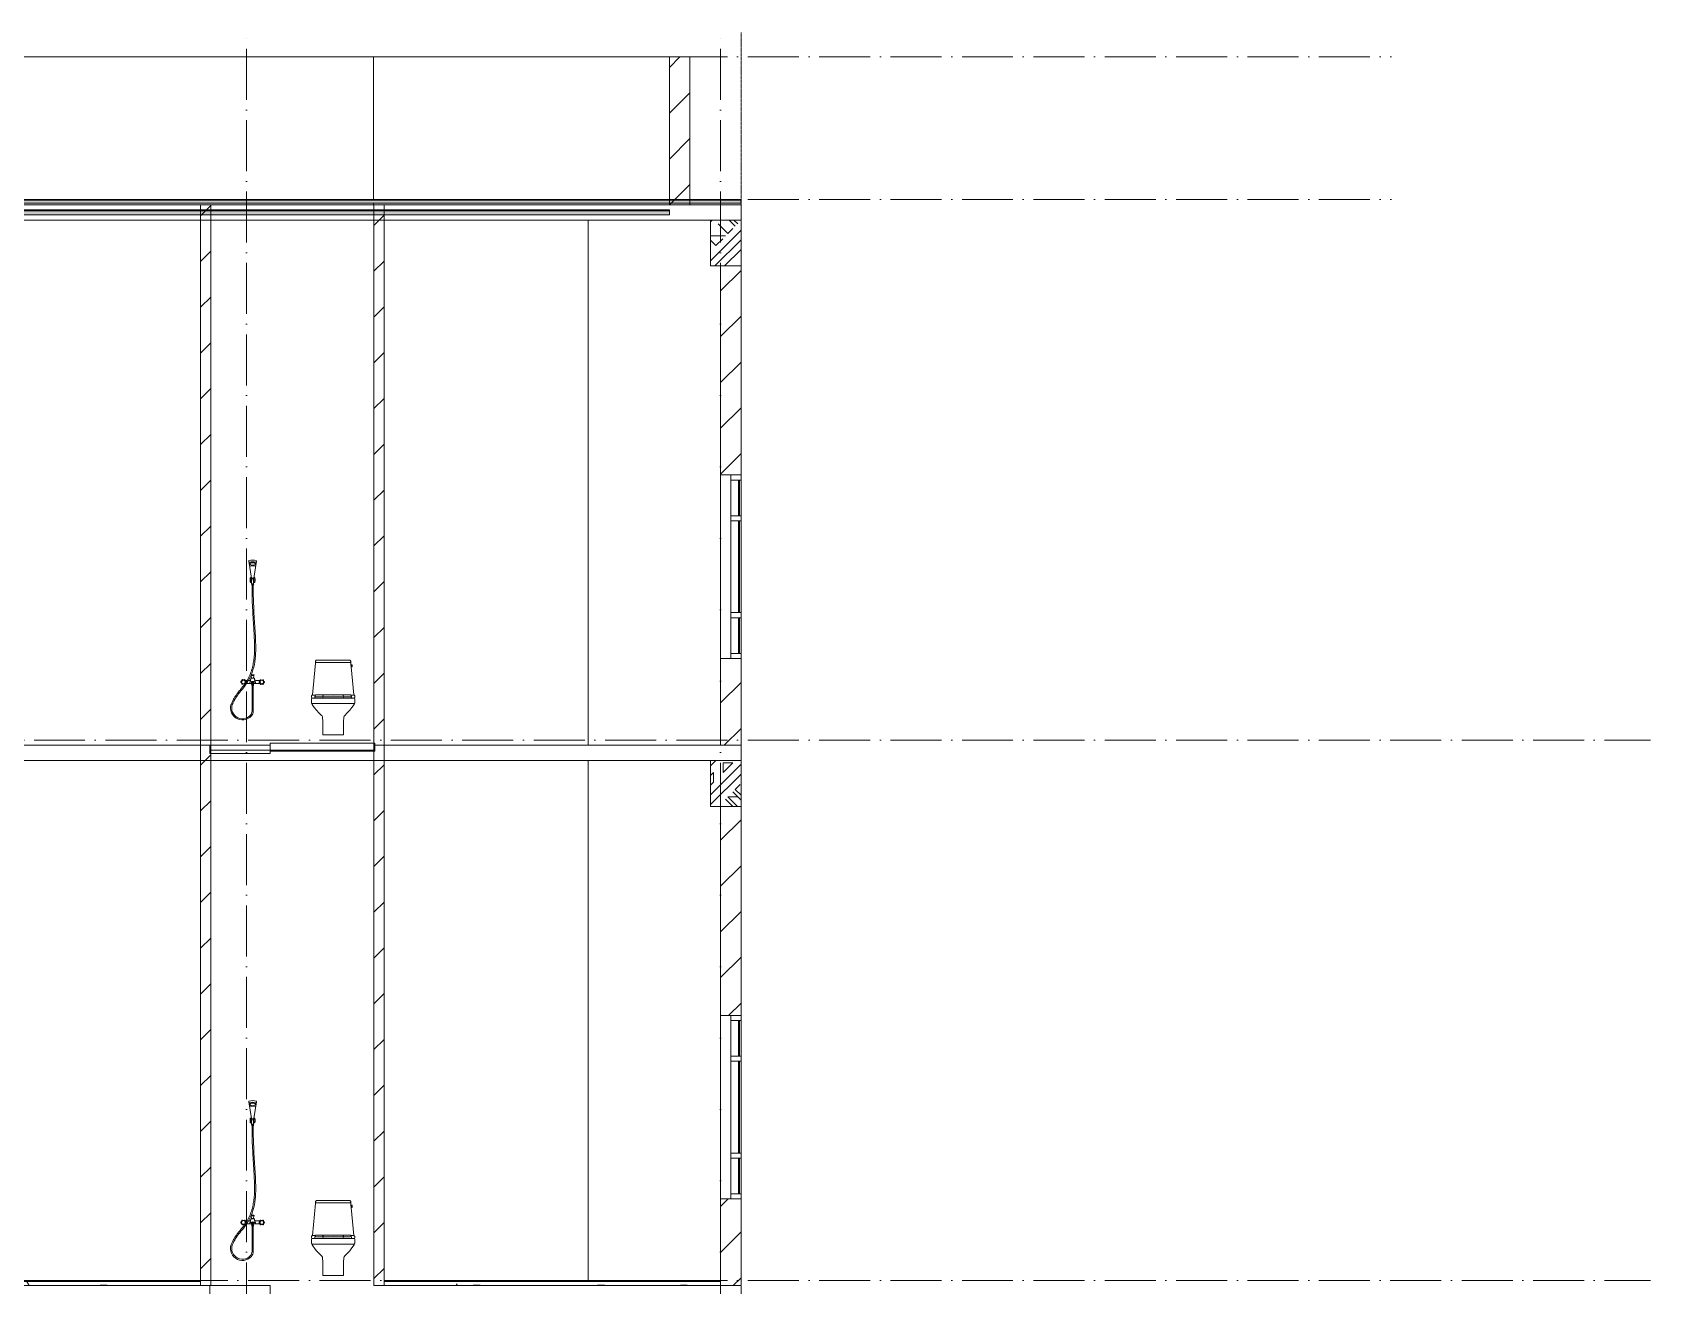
# Model space of a CAD drawing. Header units: millimetres. Extents: x -4940 to 55609, y -15283 to 93540.
# Drawn here: x 35650 to 51521, y 81250 to 93540 of the extents above; entities that cross this region are included whole.
import ezdxf

# ---------------------------------------------------------------- set-up
doc = ezdxf.new("R2010")
doc.units = ezdxf.units.MM
doc.linetypes.add('Grid Line', pattern=[14, 10, -2, 0, -2])
for name, color, linetype, lineweight in [('A-FLOR-MCUT', 3, 'Continuous', 9), ('CUA', 31, 'Continuous', 9), ('HATCH-TUONG', 152, 'Continuous', 9), ('NET CAT', 3, 'Continuous', 5), ('NET CATConcrete', 3, 'Continuous', 5), ('NET-CAT', 3, 'Continuous', 9), ('NET-THAY', 2, 'Continuous', 15), ('THIET-BI', 44, 'Continuous', 5), ('TRUC', 225, 'Continuous', 5)]:
    doc.layers.add(name, color=color, linetype=linetype, lineweight=lineweight)
pattern_1 = [(45, (21278.48, 39800), (-224.5064, 224.5064), [])]
pattern_2 = [(0, (21278.48, 39800), (1625.6, 406.4), [67.056, -1152.144, 67.056, -1152.144, -6502.4]), (0, (21278.48, 39800), (1625.6, 406.4), [-2438.4, 67.056, -2371.344, 67.056, -1152.144, -2844.8]), (0, (21278.48, 39800), (1625.6, 406.4), [-6096, 67.056, -745.744, 67.056, -1964.944]), (120, (21888.08, 40003.2), (-1164.7527, 1204.611), [67.056, -1152.144, 67.056, -7654.544]), (120, (21888.08, 40003.2), (-1164.7527, 1204.611), [-1286.256, -1152.144, 67.056, -2371.344, -4064]), (120, (21888.08, 40003.2), (-1164.7527, 1204.611), [-4876.8, 67.056, -1152.144, 67.056, -2777.744]), (120, (21888.08, 40003.2), (-1164.7527, 1204.611), [-6163.056, -745.744, 67.056, -1964.944]), (240, (22091.28, 40816), (-460.8473, -1611.011), [67.056, -1152.144, 67.056, -7654.544]), (240, (22091.28, 40816), (-460.8473, -1611.011), [-1286.256, -1152.144, 67.056, -2371.344, -4064]), (240, (22091.28, 40816), (-460.8473, -1611.011), [-4876.8, 67.056, -1152.144, 67.056, -2777.744]), (240, (22091.28, 40816), (-460.8473, -1611.011), [-6163.056, -745.744, 67.056, -1964.944])]
pattern_3 = [(45, (21373.7, 39800), (-476.246, 476.246), []), (45, (21469, 39800), (-476.246, 476.246), []), (45, (21278.5, 39800), (-476.246, 476.246), []), (45, (21754.7, 39800), (-476.246, 476.246), []), (45, (21850, 39800), (-476.246, 476.246), []), (0, (21659.5, 39895.25), (0, 952.5), [95.25, -857.25]), (0, (21754.7, 39990.5), (0, 952.5), [95.25, -857.25]), (45, (21659.5, 39895.25), (0, 952.491), [134.684, -1212.342]), (45, (21754.7, 39895.25), (0, 952.491), [134.684, -1212.342]), (0, (21659.5, 39895.25), (0, 952.5), [95.25, -857.25]), (90, (21183.2, 39895.25), (-952.5, 6e-14), [95.25, -857.25]), (90, (21278.5, 39895.25), (-952.5, 6e-14), [190.5, -762]), (45, (21183.2, 39990.5), (0, 952.491), [134.684, -1212.342]), (90, (22040.5, 40181), (-952.5, 6e-14), [95.25, -857.25]), (0, (21945.2, 40181), (0, 952.5), [95.25, -857.25]), (45, (21945.2, 40181), (0, 952.491), [134.684, -1212.342]), (0, (22135.7, 39895.25), (0, 952.5), [95.25, -857.25]), (0, (22135.7, 40371.5), (0, 952.5), [95.25, -857.25]), (90, (22326.2, 40466.75), (-952.5, 6e-14), [95.25, -857.25]), (45, (22135.7, 40371.5), (0, 952.491), [269.367, -1077.659]), (45, (22231, 40371.5), (0, 952.491), [134.684, -1212.342]), (45, (22421.5, 40562), (0, 952.491), [134.684, -1212.342]), (0, (22421.5, 40657.25), (0, 952.5), [95.25, -857.25]), (90, (22421.5, 40562), (-952.5, 6e-14), [95.25, -857.25]), (0, (21754.7, 40562), (0, 952.5), [95.25, -857.25]), (0, (21945.2, 40657.25), (0, 952.5), [95.25, -857.25]), (90, (21850, 40562), (-952.5, 6e-14), [95.25, -857.25]), (90, (21945.2, 40562), (-952.5, 6e-14), [95.25, -857.25]), (45, (21754.7, 40562), (0, 952.491), [134.684, -1212.342]), (45, (21945.2, 40562), (0, 952.491), [134.684, -1212.342]), (135, (21397.46, 40014.8), (-952.491, 6e-14), [134.684, -1212.342]), (135, (21516.6, 40133.4), (-952.491, 6e-14), [134.683, -1212.342]), (135, (21588.04, 40204.8), (-952.491, 6e-14), [134.683, -1212.342]), (135, (21611.85, 40228.6), (-952.491, 6e-14), [134.683, -1212.342]), (135, (21659.5, 40276.25), (-952.491, 6e-14), [134.683, -1212.342]), (135, (21683.3, 40300.06), (-952.491, 6e-14), [134.683, -1212.342]), (135, (21754.7, 40371.5), (-952.491, 6e-14), [134.683, -1212.342]), (135, (21802.35, 40419.1), (-952.491, 6e-14), [134.683, -1212.342]), (45, (21397.46, 40014.8), (0, 952.491), [95.25, -1251.775]), (45, (21516.6, 40133.4), (0, 952.491), [67.361, -1279.665]), (45, (21683.3, 40300.06), (0, 952.491), [67.361, -1279.665]), (45, (21588.04, 40395.3), (0, 952.491), [67.361, -1279.665]), (45, (21754.7, 40371.5), (0, 952.491), [67.361, -1279.665]), (45, (21659.5, 40466.75), (0, 952.491), [67.361, -1279.665]), (0, (21302.7, 40109.5), (0, 952.5), [190.043, -762.457]), (0, (21516.6, 40323.9), (0, 952.5), [95.25, -857.25])]

# ---------------------------------------------------------------- blocks, each defined once
blk = doc.blocks.new('X-PHONG NGU 2 - X-PHONG NGU 2_Recovery_-626354-MẶT CẮT A-A')
at = {"layer": 'CUA', "color": 7}
for p, q in [((42600, 83900), (42500, 83900)), ((42500, 83900), (42500, 83850)), ((42500, 83850), (42600, 83850)), ((42500, 83850), (42500, 83500)), ((42585, 83850), (42575, 83850)), ((42575, 83850), (42575, 83500)), ((42585, 83500), (42585, 83850)), ((42600, 83850), (42600, 83900)), ((42600, 83850), (42600, 83500)), ((42500, 83500), (42500, 83450)), ((42600, 83500), (42500, 83500)), ((42575, 83500), (42585, 83500)), ((42600, 83450), (42600, 83500)), ((42500, 83450), (42500, 82550)), ((42500, 83450), (42600, 83450)), ((42585, 83450), (42575, 83450)), ((42575, 83450), (42575, 82550)), ((42585, 82550), (42585, 83450)), ((42600, 83450), (42600, 82550)), ((42600, 82550), (42500, 82550)), ((42500, 82550), (42500, 82500)), ((42575, 82550), (42585, 82550)), ((42600, 82500), (42600, 82550)), ((42500, 82500), (42600, 82500)), ((42500, 82500), (42500, 82150)), ((42585, 82500), (42575, 82500)), ((42575, 82500), (42575, 82150)), ((42585, 82150), (42585, 82500)), ((42600, 82500), (42600, 82150)), ((42600, 82150), (42500, 82150)), ((42500, 82150), (42500, 82100)), ((42500, 82100), (42600, 82100)), ((42575, 82150), (42585, 82150)), ((42600, 82100), (42600, 82150))]:
    blk.add_line(p, q, dxfattribs=at)
blk = doc.blocks.new('X-XI - X-XI-626365-MẶT CẮT A-A')
at = {"layer": 'THIET-BI', "color": 10}
for p, q in [((38398, 81743), (38427, 82055)), ((38398, 81743), (38427, 82055)), ((38427, 82071), (38428, 82075)), ((38427, 82071), (38428, 82075)), ((38428, 82067), (38427, 82071)), ((38428, 82067), (38427, 82071)), ((38427, 82055), (38428, 82057)), ((38427, 82055), (38428, 82057)), ((38428, 82075), (38429, 82078)), ((38428, 82075), (38429, 82078)), ((38428, 82064), (38428, 82067)), ((38428, 82064), (38428, 82067)), ((38430, 82062), (38428, 82064)), ((38430, 82062), (38428, 82064)), ((38428, 82058), (38429, 82060)), ((38428, 82058), (38429, 82060)), ((38428, 82057), (38428, 82058)), ((38428, 82057), (38428, 82058)), ((38429, 82078), (38431, 82081)), ((38429, 82078), (38431, 82081)), ((38429, 82060), (38430, 82062)), ((38429, 82060), (38430, 82062)), ((38600, 82062), (38430, 82062)), ((38431, 82081), (38434, 82083)), ((38431, 82081), (38434, 82083)), ((38434, 82083), (38437, 82085)), ((38434, 82083), (38437, 82085)), ((38437, 82085), (38763, 82085)), ((38437, 82085), (38763, 82085)), ((38770, 82062), (38600, 82062)), ((38763, 82085), (38765, 82084)), ((38763, 82085), (38765, 82084)), ((38765, 82084), (38768, 82081)), ((38765, 82084), (38768, 82081)), ((38768, 82081), (38770, 82078)), ((38768, 82081), (38770, 82078)), ((38770, 82078), (38772, 82075)), ((38770, 82078), (38772, 82075)), ((38771, 82064), (38770, 82062)), ((38771, 82064), (38770, 82062)), ((38770, 82062), (38772, 82058)), ((38770, 82062), (38772, 82058)), ((38772, 82068), (38771, 82064)), ((38772, 82068), (38771, 82064)), ((38772, 82075), (38772, 82072)), ((38772, 82075), (38772, 82072)), ((38772, 82072), (38772, 82068)), ((38772, 82072), (38772, 82068)), ((38772, 82058), (38772, 82055)), ((38772, 82058), (38772, 82055)), ((38772, 82055), (38774, 82038)), ((38772, 82055), (38776, 82017)), ((38774, 82038), (38783, 82038)), ((38774, 82038), (38783, 82038)), ((38776, 82017), (38774, 82038)), ((38776, 82017), (38802, 81743)), ((38783, 82017), (38776, 82017)), ((38783, 82017), (38776, 82017)), ((38776, 82017), (38802, 81743)), ((38786, 82035), (38786, 82020)), ((38786, 82035), (38786, 82020)), ((38390, 81736), (38392, 81738)), ((38390, 81736), (38392, 81738)), ((38392, 81738), (38395, 81741)), ((38392, 81738), (38395, 81741)), ((38395, 81741), (38398, 81743)), ((38395, 81741), (38398, 81743)), ((38426, 81740), (38407, 81740)), ((38431, 81745), (38600, 81745)), ((38500, 81735), (38504, 81745)), ((38600, 81745), (38769, 81745)), ((38700, 81735), (38696, 81745)), ((38774, 81740), (38793, 81740)), ((38802, 81743), (38804, 81741)), ((38802, 81743), (38804, 81741)), ((38804, 81741), (38807, 81739)), ((38804, 81741), (38807, 81739)), ((38807, 81739), (38810, 81736)), ((38807, 81739), (38810, 81736)), ((38810, 81736), (38811, 81733)), ((38810, 81736), (38811, 81733)), ((38386, 81706), (38390, 81712)), ((38386, 81706), (38390, 81712)), ((38386, 81663), (38386, 81706)), ((38386, 81663), (38386, 81706)), ((38394, 81649), (38386, 81663)), ((38394, 81649), (38386, 81663)), ((38387, 81729), (38389, 81733)), ((38387, 81729), (38389, 81733)), ((38387, 81725), (38387, 81729)), ((38387, 81725), (38387, 81729)), ((38387, 81722), (38387, 81725)), ((38387, 81722), (38387, 81725)), ((38388, 81719), (38387, 81722)), ((38388, 81719), (38387, 81722)), ((38390, 81712), (38388, 81719)), ((38390, 81712), (38388, 81719)), ((38389, 81733), (38390, 81736)), ((38389, 81733), (38390, 81736)), ((38415, 81621), (38394, 81649)), ((38415, 81621), (38394, 81649)), ((38397, 81658), (38600, 81658)), ((38400, 81711), (38600, 81711)), ((38438, 81592), (38415, 81621)), ((38438, 81592), (38415, 81621)), ((38421, 81713), (38436, 81714)), ((38427, 81729), (38600, 81731)), ((38436, 81714), (38456, 81714)), ((38437, 81711), (38436, 81713)), ((38461, 81567), (38438, 81592)), ((38461, 81567), (38438, 81592)), ((38456, 81714), (38600, 81715)), ((38457, 81714), (38457, 81711)), ((38498, 81717), (38501, 81730)), ((38501, 81715), (38498, 81717)), ((38501, 81730), (38500, 81735)), ((38600, 81731), (38773, 81729)), ((38600, 81715), (38744, 81714)), ((38600, 81711), (38800, 81711)), ((38600, 81658), (38803, 81658)), ((38699, 81730), (38700, 81735)), ((38702, 81717), (38699, 81730)), ((38699, 81715), (38702, 81717)), ((38762, 81592), (38738, 81566)), ((38762, 81592), (38738, 81566)), ((38743, 81714), (38743, 81711)), ((38764, 81714), (38743, 81714)), ((38784, 81620), (38762, 81592)), ((38784, 81620), (38762, 81592)), ((38763, 81711), (38764, 81713)), ((38778, 81713), (38764, 81714)), ((38805, 81649), (38784, 81620)), ((38805, 81649), (38784, 81620)), ((38810, 81656), (38805, 81649)), ((38810, 81656), (38805, 81649)), ((38812, 81719), (38810, 81712)), ((38812, 81719), (38810, 81712)), ((38810, 81712), (38814, 81706)), ((38810, 81712), (38814, 81706)), ((38814, 81663), (38810, 81656)), ((38814, 81663), (38810, 81656)), ((38811, 81733), (38813, 81728)), ((38811, 81733), (38813, 81728)), ((38813, 81722), (38812, 81719)), ((38813, 81722), (38812, 81719)), ((38813, 81728), (38813, 81725)), ((38813, 81728), (38813, 81725)), ((38813, 81725), (38813, 81722)), ((38813, 81725), (38813, 81722)), ((38814, 81706), (38814, 81663)), ((38814, 81706), (38814, 81663)), ((38487, 81541), (38461, 81567)), ((38487, 81541), (38461, 81567)), ((38491, 81537), (38487, 81541)), ((38491, 81537), (38487, 81541)), ((38493, 81533), (38491, 81537)), ((38493, 81533), (38491, 81537)), ((38494, 81528), (38493, 81533)), ((38494, 81528), (38493, 81533)), ((38495, 81524), (38494, 81528)), ((38495, 81524), (38494, 81528)), ((38498, 81481), (38495, 81524)), ((38498, 81481), (38495, 81524)), ((38499, 81437), (38498, 81481)), ((38499, 81437), (38498, 81481)), ((38499, 81393), (38499, 81437)), ((38499, 81393), (38499, 81437)), ((38702, 81480), (38701, 81437)), ((38702, 81480), (38701, 81437)), ((38701, 81437), (38701, 81393)), ((38701, 81437), (38701, 81393)), ((38705, 81524), (38702, 81480)), ((38705, 81524), (38702, 81480)), ((38707, 81533), (38705, 81524)), ((38707, 81533), (38705, 81524)), ((38713, 81541), (38707, 81533)), ((38713, 81541), (38707, 81533)), ((38738, 81566), (38713, 81541)), ((38738, 81566), (38713, 81541)), ((38498, 81350), (38499, 81393)), ((38498, 81350), (38499, 81393)), ((38702, 81350), (38498, 81350)), ((38702, 81350), (38498, 81350)), ((38702, 81350), (38498, 81350)), ((38701, 81393), (38702, 81350)), ((38701, 81393), (38702, 81350))]:
    blk.add_line(p, q, dxfattribs=at)
for centre, radius, start, end in [((38783, 82035), 3.03, 0, 90), ((38783, 82035), 3.03, 0, 90), ((38783, 82020), 3.03, 270, 0), ((38783, 82020), 3.03, 270, 0), ((38407, 81758), 17.6, 239.7807, 270), ((38297, 81774), 133, 342.3805, 345.7034), ((38431, 81740), 4.93, 90, 165.7034), ((38769, 81740), 4.93, 14.2966, 90), ((38903, 81774), 133, 194.2966, 197.6195), ((38793, 81758), 17.6, 270, 300.2655), ((38400, 81738), 26.6, 247.7136, 270), ((38397, 81646), 12.7, 90, 123.2542), ((38435, 81716), 17, 144.245, 177.8761), ((38422, 81717), 3.33, 177.8761, 267.5906), ((38429, 81721), 9.33, 107.3847, 144.245), ((38428, 81733), 3.51, 162.3805, 244.9136), ((38772, 81733), 3.51, 295.0864, 17.6195), ((38771, 81721), 9.33, 35.755, 72.6153), ((38765, 81716), 17, 2.1239, 35.755), ((38778, 81717), 3.33, 272.4094, 2.1239), ((38800, 81738), 26.6, 270, 292.2864), ((38803, 81646), 12.7, 56.8378, 90)]:
    blk.add_arc(centre, radius, start, end, dxfattribs=at)
blk = doc.blocks.new('X-SEN - X-SEN-410583-MẶT CẮT A-A')
at = {"layer": 'THIET-BI', "color": 10}
for p, q in [((37798, 82889), (37773, 83054)), ((37821, 82889), (37847, 83054)), ((37797, 82885), (37788, 82892)), ((37788, 82848), (37797, 82867)), ((37801, 82885), (37797, 82885)), ((37797, 82867), (37801, 82867)), ((37798, 82885), (37798, 82889)), ((37800, 82833), (37800, 82863)), ((37801, 82867), (37801, 82885)), ((37818, 82885), (37823, 82885)), ((37818, 82867), (37818, 82885)), ((37820, 82867), (37818, 82867)), ((37823, 82867), (37818, 82867)), ((37820, 82862), (37820, 82833)), ((37821, 82885), (37821, 82889)), ((37823, 82885), (37831, 82892)), ((37831, 82848), (37823, 82867)), ((37820, 82833), (37800, 82833)), ((37820, 82828), (37800, 82828)), ((37801, 82828), (37801, 82821)), ((37816, 82828), (37804, 82828)), ((37804, 82818), (37816, 82818)), ((37819, 82821), (37819, 82828)), ((37787, 81870), (37791, 81902)), ((37796, 81906), (37824, 81906)), ((37797, 81935), (37800, 81907)), ((37823, 81935), (37797, 81935)), ((37800, 81907), (37820, 81907)), ((37819, 81941), (37802, 81941)), ((37820, 81907), (37823, 81935)), ((37833, 81870), (37829, 81902)), ((37756, 81885), (37736, 81885)), ((37736, 81855), (37737, 81855)), ((37752, 81855), (37884, 81855)), ((37780, 81885), (37770, 81885)), ((37787, 81870), (37833, 81870)), ((37800, 81863), (37800, 81869)), ((37800, 81850), (37800, 81855)), ((37820, 81850), (37800, 81850)), ((37801, 81848), (37801, 81850)), ((37819, 81848), (37801, 81848)), ((37801, 81841), (37801, 81837)), ((37802, 81843), (37802, 81848)), ((37816, 81844), (37804, 81844)), ((37804, 81584), (37804, 81834)), ((37804, 81834), (37816, 81834)), ((37816, 81584), (37816, 81834)), ((37817, 81843), (37817, 81848)), ((37819, 81850), (37819, 81848)), ((37819, 81837), (37819, 81841)), ((37820, 81869), (37820, 81863)), ((37820, 81855), (37820, 81850)), ((37840, 81885), (37885, 81885))]:
    blk.add_line(p, q, dxfattribs=at)
for centre in [(37720, 81870), (37900, 81869)]:
    blk.add_circle(centre, 17.5, dxfattribs=at)
for centre, radius, start, end in [((37778, 83055), 5, 108.7976, 188.8168), ((37780, 83038), 5, 107.228, 188.8168), ((37810, 82960), 105, 71.2024, 108.7976), ((37810, 82943), 105, 72.772, 107.228), ((37810, 82905), 105, 73.5834, 106.4166), ((37839, 83038), 5, 351.1832, 72.772), ((37842, 83055), 5, 351.1832, 71.2024), ((37864, 82870), 79.5, 166.0233, 193.9767), ((37791, 82888), 5, 90, 166.0233), ((37791, 82852), 5, 193.9767, 270), ((37810, 82782), 112, 96.2592, 99.4635), ((37810, 82932), 87, 257.7383, 263.6304), ((37822, 82876), 26.9, 160.7055, 199.2945), ((37810, 82911), 24.6, 242.0733, 297.9267), ((37850, 82854), 50.3, 164.5928, 189.39), ((37810, 82907), 24.6, 249.6997, 290.3003), ((37770, 82854), 50.3, 350.61, 15.4072), ((37810, 82932), 87, 276.3696, 282.2617), ((37810, 82782), 112, 80.5365, 83.7408), ((37798, 82876), 26.9, 340.7055, 19.2945), ((37828, 82888), 5, 13.9767, 90), ((37828, 82852), 5, 270, 346.0233), ((37756, 82870), 79.5, 346.0233, 13.9767), ((37803, 82831), 3.83, 148.0246, 211.9754), ((37800, 82832), 1, 90, 148.0246), ((37797, 82831), 3.83, 319.2845, 40.7155), ((37800, 82829), 1, 211.9754, 270), ((37804, 82821), 3, 180, 270), ((37808, 82831), 3.83, 139.2845, 220.7155), ((37813, 82831), 3.83, 319.2845, 40.7155), ((37816, 82821), 3, 270, 0), ((37822, 82831), 3.83, 139.2845, 220.7155), ((37817, 82831), 3.83, 328.0246, 31.9754), ((37820, 82832), 1, 31.9754, 90), ((37820, 82829), 1, 270, 328.0246), ((37796, 81901), 5, 90, 172.7671), ((37802, 81936), 5, 90, 189.6096), ((37819, 81936), 5, 350.3904, 90), ((37824, 81901), 5, 7.2329, 90), ((37690, 81887), 14.3, 290.1929, 9.8071), ((37720, 81870), 25, 171.5328, 188.4672), ((37690, 81853), 14.3, 350.1929, 69.8071), ((37720, 81870), 25, 111.5328, 128.4672), ((37720, 81870), 25, 231.5328, 248.4672), ((37720, 81904), 14.3, 230.1929, 309.8071), ((37720, 81836), 14.3, 50.1929, 129.8071), ((37720, 81870), 25, 51.5328, 68.4672), ((37720, 81870), 25, 291.5328, 308.4672), ((37750, 81887), 14.3, 170.1929, 249.8071), ((37750, 81853), 14.3, 110.1929, 189.8071), ((37720, 81870), 25, 351.5328, 8.4672), ((37780, 81895), 10, 270, 353.5952), ((37987, 81832), 207, 162.721, 173.5963), ((37809, 81854), 26.7, 144.2598, 178.1102), ((37810, 81821), 54.2, 65.3342, 114.6658), ((37804, 81841), 3, 90, 180), ((37804, 81837), 3, 180, 270), ((37816, 81841), 3, 0, 90), ((37816, 81837), 3, 270, 0), ((37840, 81895), 10, 186.4048, 270), ((37633, 81832), 207, 6.4037, 17.279), ((37811, 81854), 27.1, 3.302, 36.8899), ((37870, 81886), 14.3, 290.1929, 9.8071), ((37900, 81869), 25, 171.5328, 188.4672), ((37870, 81852), 14.3, 350.1929, 69.8071), ((37900, 81869), 25, 111.5328, 128.4672), ((37900, 81869), 25, 231.5328, 248.4672), ((37900, 81903), 14.3, 230.1929, 309.8071), ((37900, 81835), 14.3, 50.1929, 129.8071), ((37900, 81869), 25, 51.5328, 68.4672), ((37900, 81869), 25, 291.5328, 308.4672), ((37930, 81886), 14.3, 170.1929, 249.8071), ((37930, 81852), 14.3, 110.1929, 189.8071), ((37900, 81869), 25, 351.5328, 8.4672), ((37710, 81614), 117, 150.1577, 318.9711), ((37710, 81614), 105, 150.1577, 318.9711), ((37745, 81584), 59, 318.6054, 359.9879), ((37745, 81584), 71, 318.6668, 359.9899)]:
    blk.add_arc(centre, radius, start, end, dxfattribs=at)
for centre, major_axis, ratio in [((37810, 83029), (30.2, 0), 0.492288), ((37810, 83027), (26.8, 0.5), 0.480422), ((37810, 81863), (10, 0), 0.102577)]:
    blk.add_ellipse(centre, major_axis=major_axis, ratio=ratio, dxfattribs=at)
blk.add_ellipse((37810, 81869), major_axis=(10, 0), ratio=0.102577, start_param=0, end_param=3.141593, dxfattribs=at)
for points, knots in [([(37804, 82818), (37804, 82799), (37804, 82780), (37805, 82742), (37805, 82723), (37806, 82690), (37806, 82676), (37807, 82651), (37807, 82639), (37808, 82616), (37809, 82605), (37811, 82571), (37812, 82548), (37816, 82480), (37819, 82434), (37823, 82372), (37824, 82355), (37826, 82324), (37826, 82310), (37827, 82283), (37828, 82271), (37828, 82246), (37829, 82234), (37829, 82197), (37829, 82172), (37827, 82133), (37826, 82118), (37823, 82092), (37822, 82080), (37818, 82059), (37816, 82049), (37812, 82029), (37810, 82019), (37802, 81990), (37796, 81971), (37784, 81942), (37781, 81933), (37768, 81906), (37759, 81889), (37743, 81864), (37738, 81856), (37726, 81840), (37720, 81832), (37707, 81816), (37701, 81808), (37684, 81788), (37674, 81776), (37661, 81760), (37658, 81755), (37652, 81747), (37649, 81743), (37645, 81737), (37643, 81734), (37638, 81727), (37635, 81722), (37629, 81712), (37627, 81707), (37618, 81692), (37613, 81682), (37608, 81672)], [10.763393, 10.763393, 10.763393, 10.763393, 67.877121, 67.877121, 124.65304, 124.65304, 166.69513, 166.69513, 200.930722, 200.930722, 235.166314, 235.166314, 303.637498, 303.637498, 440.579865, 440.579865, 490.560181, 490.560181, 533.538778, 533.538778, 570.662893, 570.662893, 607.787008, 607.787008, 682.035238, 682.035238, 727.0732, 727.0732, 763.128626, 763.128626, 793.90814, 793.90814, 824.687653, 824.687653, 886.24668, 886.24668, 916.453467, 916.453467, 976.867041, 976.867041, 1006.423841, 1006.423841, 1037.610174, 1037.610174, 1068.796507, 1068.796507, 1114.385518, 1114.385518, 1131.259849, 1131.259849, 1144.761911, 1144.761911, 1153.292739, 1153.292739, 1170.354396, 1170.354396, 1187.416052, 1187.416052, 1220.589637, 1220.589637, 1220.589637, 1220.589637]), ([(37816, 82818), (37816, 82762), (37818, 82576), (37843, 82318), (37841, 82040), (37765, 81853), (37662, 81750), (37629, 81687), (37619, 81667)], [10.839785, 10.839785, 10.839785, 10.839785, 179.867982, 569.802437, 788.393473, 1006.975964, 1153.38591, 1220.589637, 1220.589637, 1220.589637, 1220.589637])]:
    blk.add_open_spline(points, degree=3, knots=knots, dxfattribs=at)
blk = doc.blocks.new('X-PHONG NGU 2 - X-PHONG NGU 2_Recovery_-V82-MẶT CẮT A-A')
at = {"layer": 'CUA', "color": 7}
for p, q in [((42600, 89200), (42500, 89200)), ((42500, 89200), (42500, 89150)), ((42600, 89150), (42600, 89200)), ((42500, 89150), (42600, 89150)), ((42500, 89150), (42500, 88800)), ((42585, 89150), (42575, 89150)), ((42575, 89150), (42575, 88800)), ((42585, 88800), (42585, 89150)), ((42600, 89150), (42600, 88800)), ((42500, 88800), (42500, 88750)), ((42600, 88800), (42500, 88800)), ((42500, 88750), (42500, 87850)), ((42500, 88750), (42600, 88750)), ((42575, 88800), (42585, 88800)), ((42585, 88750), (42575, 88750)), ((42575, 88750), (42575, 87850)), ((42585, 87850), (42585, 88750)), ((42600, 88750), (42600, 88800)), ((42600, 88750), (42600, 87850)), ((42600, 87850), (42500, 87850)), ((42500, 87850), (42500, 87800)), ((42500, 87800), (42600, 87800)), ((42500, 87800), (42500, 87450)), ((42575, 87850), (42585, 87850)), ((42585, 87800), (42575, 87800)), ((42575, 87800), (42575, 87450)), ((42585, 87450), (42585, 87800)), ((42600, 87800), (42600, 87850)), ((42600, 87800), (42600, 87450)), ((42600, 87450), (42500, 87450)), ((42500, 87450), (42500, 87400)), ((42575, 87450), (42585, 87450)), ((42600, 87400), (42600, 87450)), ((42500, 87400), (42600, 87400))]:
    blk.add_line(p, q, dxfattribs=at)
blk = doc.blocks.new('ALC1807-ASCENT PLAZA-TANG 23_rvt-1-MẶT CẮT A-A')
at = {"layer": 'HATCH-TUONG', "lineweight": 5}
h = blk.add_hatch(dxfattribs=at)
h.set_pattern_fill('FP_11', color=10, style=0, pattern_type=2)
h.set_pattern_definition(pattern_1)
h.paths.add_polyline_path([(41897, 91850), (42097, 91850), (42097, 93300), (41897, 93300)], flags=0)
h = blk.add_hatch(dxfattribs=at)
h.set_pattern_fill('FP_11', color=10, style=0, pattern_type=2)
h.set_pattern_definition(pattern_1)
h.paths.add_polyline_path([(37400, 86550), (37400, 91850), (37300, 91850), (37300, 86550)], flags=0)
h = blk.add_hatch(dxfattribs=at)
h.set_pattern_fill('FP_11', color=10, style=0, pattern_type=2)
h.set_pattern_definition(pattern_1)
h.paths.add_polyline_path([(39100, 86550), (39100, 91850), (39000, 91850), (39000, 86550)], flags=0)
h = blk.add_hatch(dxfattribs=at)
h.set_pattern_fill('FP_11', color=10, style=0, pattern_type=2)
h.set_pattern_definition(pattern_1)
h.paths.add_polyline_path([(42600, 86550), (42600, 87400), (42400, 87400), (42400, 86550)], flags=0)
h.paths.add_polyline_path([(42600, 89200), (42600, 91250), (42400, 91250), (42400, 89200)], flags=0)
h = blk.add_hatch(dxfattribs=at)
h.set_pattern_fill('FP_11', color=10, style=0, pattern_type=2)
h.set_pattern_definition(pattern_1)
h.paths.add_polyline_path([(37400, 81250), (37400, 86550), (37300, 86550), (37300, 81250)], flags=0)
h = blk.add_hatch(dxfattribs=at)
h.set_pattern_fill('FP_11', color=10, style=0, pattern_type=2)
h.set_pattern_definition(pattern_1)
h.paths.add_polyline_path([(39100, 81250), (39100, 86550), (39000, 86550), (39000, 81250)], flags=0)
h = blk.add_hatch(dxfattribs=at)
h.set_pattern_fill('FP_11', color=10, style=0, pattern_type=2)
h.set_pattern_definition(pattern_1)
h.paths.add_polyline_path([(42600, 81250), (42600, 82100), (42400, 82100), (42400, 81250)], flags=0)
h.paths.add_polyline_path([(42600, 83900), (42600, 85950), (42400, 85950), (42400, 83900)], flags=0)
at = {"layer": 'NET CAT'}
h = blk.add_hatch(dxfattribs=at)
h.set_pattern_fill('FP_9', color=10, style=0, pattern_type=2)
h.set_pattern_definition(pattern_2)
h.paths.add_polyline_path([(40521, 91895), (42597, 91895), (42597, 91900), (31000, 91900), (31000, 91895), (34027, 91895)], flags=0)
h.paths.add_polyline_path([(8049, 91895), (11600, 91895), (11600, 91900), (-3, 91900), (-3, 91895)], flags=0)
h = blk.add_hatch(dxfattribs=at)
h.set_pattern_fill('FP_9', color=10, style=0, pattern_type=2)
h.set_pattern_definition(pattern_2)
h.paths.add_polyline_path([(31000, 91865), (42597, 91865), (42597, 91895), (31000, 91895)], flags=0)
h.paths.add_polyline_path([(11600, 91865), (11600, 91895), (-3, 91895), (-3, 91865), (8049, 91865)], flags=0)
h = blk.add_hatch(dxfattribs=at)
h.set_pattern_fill('FP_9', color=10, style=0, pattern_type=2)
h.set_pattern_definition(pattern_2)
h.paths.add_polyline_path([(40521, 91750), (41897, 91750), (41897, 91790), (32000, 91790), (32000, 91750), (34027, 91750)], flags=0)
h.paths.add_polyline_path([(10900, 91750), (10900, 91790), (697, 91790), (697, 91750), (8049, 91750)], flags=0)
h = blk.add_hatch(dxfattribs=at)
h.set_pattern_fill('FP_9', color=10, style=0, pattern_type=2)
h.set_pattern_definition(pattern_2)
h.paths.add_polyline_path([(37274, 81290), (37300, 81290), (37300, 81300), (34750, 81300), (34750, 81290), (35650, 81290)], flags=0)
h = blk.add_hatch(dxfattribs=at)
h.set_pattern_fill('FP_9', color=10, style=0, pattern_type=2)
h.set_pattern_definition(pattern_2)
h.paths.add_polyline_path([(37274, 81250), (37300, 81250), (37300, 81290), (34750, 81290), (34750, 81250), (35650, 81250)], flags=0)
h = blk.add_hatch(dxfattribs=at)
h.set_pattern_fill('FP_9', color=10, style=0, pattern_type=2)
h.set_pattern_definition(pattern_2)
h.paths.add_polyline_path([(40521, 81250), (42400, 81250), (42400, 81290), (39100, 81290), (39100, 81250)], flags=0)
at = {"layer": 'A-FLOR-MCUT', "color": 7}
for p, q in [((42597, 91895), (31000, 91895)), ((41897, 91790), (32000, 91790)), ((37300, 81290), (34750, 81290)), ((42400, 81290), (39100, 81290))]:
    blk.add_line(p, q, dxfattribs=at)
at = {"layer": 'NET-CAT', "color": 7}
for p, q in [((41897, 93300), (41897, 91850)), ((42097, 93300), (41897, 93300)), ((42097, 91850), (42097, 93300)), ((37400, 91850), (37300, 91850)), ((37300, 91850), (37300, 86550)), ((37400, 86550), (37400, 91850)), ((39100, 91850), (39000, 91850)), ((39000, 91850), (39000, 86550)), ((39100, 86550), (39100, 91850)), ((41897, 91850), (42097, 91850)), ((42600, 91250), (42400, 91250)), ((42400, 91250), (42400, 89200)), ((42600, 89200), (42600, 91250)), ((42400, 89200), (42600, 89200)), ((42600, 87400), (42400, 87400)), ((42400, 87400), (42400, 86550)), ((42600, 86550), (42600, 87400)), ((37400, 86550), (37300, 86550)), ((37300, 86550), (37300, 81250)), ((37300, 86550), (37400, 86550)), ((37400, 81250), (37400, 86550)), ((39100, 86550), (39000, 86550)), ((39000, 86550), (39000, 81250)), ((39000, 86550), (39100, 86550)), ((39100, 81250), (39100, 86550)), ((42400, 86550), (42600, 86550)), ((42600, 85950), (42400, 85950)), ((42400, 85950), (42400, 83900)), ((42600, 83900), (42600, 85950)), ((42400, 83900), (42600, 83900)), ((42600, 82100), (42400, 82100)), ((42400, 82100), (42400, 81250)), ((42600, 81250), (42600, 82100)), ((37300, 81250), (37400, 81250)), ((39000, 81250), (39100, 81250)), ((42400, 81250), (42600, 81250))]:
    blk.add_line(p, q, dxfattribs=at)
at = {"layer": 'NET-CAT', "color": 250, "lineweight": 15}
for p, q in [((42597, 91900), (31000, 91900)), ((42597, 91865), (42597, 91900)), ((31000, 91865), (42597, 91865)), ((41897, 91800), (32000, 91800)), ((32000, 91750), (41897, 91750)), ((41897, 91750), (41897, 91800)), ((37983, 86550), (37390, 86550)), ((37390, 86550), (37390, 86470)), ((39010, 86570), (37983, 86570)), ((37983, 86570), (37983, 86490)), ((37983, 86470), (37983, 86550)), ((39010, 86490), (39010, 86570)), ((37390, 86470), (37983, 86470)), ((37983, 86490), (39010, 86490)), ((37300, 81300), (34750, 81300)), ((37300, 81250), (37300, 81300)), ((42400, 81300), (39100, 81300)), ((39100, 81300), (39100, 81250)), ((42400, 81250), (42400, 81300)), ((34750, 81250), (37300, 81250)), ((37983, 81250), (37390, 81250)), ((37390, 81250), (37390, 81170)), ((37983, 81170), (37983, 81250)), ((39100, 81250), (42400, 81250))]:
    blk.add_line(p, q, dxfattribs=at)
at = {"layer": 'NET-THAY'}
for p, q in [((38997, 93300), (32297, 93300)), ((38997, 91900), (38997, 93300)), ((38997, 93300), (39197, 93300)), ((41897, 93300), (39197, 93300)), ((38997, 91850), (38997, 91865)), ((42400, 87400), (42400, 89200)), ((42400, 82100), (42400, 83900))]:
    blk.add_line(p, q, dxfattribs=at)
at = {"color": 250, "lineweight": 15}
for name, p in [('X-PHONG NGU 2 - X-PHONG NGU 2_Recovery_-V82-MẶT CẮT A-A', (0, 0)), ('X-SEN - X-SEN-410583-MẶT CẮT A-A', (0, 5300)), ('X-XI - X-XI-626365-MẶT CẮT A-A', (0, 5300)), ('X-PHONG NGU 2 - X-PHONG NGU 2_Recovery_-626354-MẶT CẮT A-A', (0, 0)), ('X-SEN - X-SEN-410583-MẶT CẮT A-A', (0, 0)), ('X-XI - X-XI-626365-MẶT CẮT A-A', (0, 0))]:
    blk.add_blockref(name, p, dxfattribs=at)

msp = doc.modelspace()

# ---------------------------------------------------------------- hatches: boundary and pattern name
at = {"layer": 'NET CATConcrete'}
h = msp.add_hatch(dxfattribs=at)
h.set_pattern_fill('FP_1', color=256, style=0, pattern_type=2)
h.set_pattern_definition(pattern_3)
h.paths.add_polyline_path([(42299.9, 91250), (42599.9, 91250), (42599.9, 91700), (42299.9, 91700)], flags=0)
h = msp.add_hatch(dxfattribs=at)
h.set_pattern_fill('FP_1', color=256, style=0, pattern_type=2)
h.set_pattern_definition(pattern_3)
h.paths.add_polyline_path([(42599.9, 85950), (42599.9, 86400), (42299.9, 86400), (42299.9, 85950)], flags=0)

# ---------------------------------------------------------------- linework, layer by layer
at = {"layer": 'NET CAT'}
for p, q in [((41099.9, 91700), (41099.9, 86550)), ((41099.9, 86400), (41099.9, 81300))]:
    msp.add_line(p, q, dxfattribs=at)
at = {"layer": 'NET CAT', "lineweight": 13}
for p, q in [((42299.9, 91700), (42299.9, 91250)), ((42599.9, 91250), (42599.9, 91700)), ((42299.9, 91250), (42599.9, 91250)), ((42299.9, 86400), (42299.9, 85950)), ((42599.9, 85950), (42599.9, 86400)), ((42299.9, 85950), (42599.9, 85950))]:
    msp.add_line(p, q, dxfattribs=at)
at = {"layer": 'NET CATConcrete'}
for p, q in [((42599.9, 91700), (42299.9, 91700)), ((42599.9, 86400), (42299.9, 86400))]:
    msp.add_line(p, q, dxfattribs=at)
at = {"layer": 'NET-CAT', "lineweight": 15}
for p, q in [((42599.9, 91850), (30999.9, 91850)), ((42599.9, 91700), (42599.9, 91850)), ((31299.9, 91700), (42299.9, 91700)), ((37399.9, 86550), (34649.9, 86550)), ((37399.9, 86550), (37399.9, 86400)), ((38999.9, 86500), (37399.9, 86500)), ((42599.9, 86550), (38999.9, 86550)), ((38999.9, 86400), (38999.9, 86550)), ((42599.9, 86400), (42599.9, 86550)), ((31299.9, 86400), (42299.9, 86400))]:
    msp.add_line(p, q, dxfattribs=at)
at = {"layer": 'NET-THAY', "lineweight": 9}
for p, q in [((42299.9, 91700), (42599.9, 91700)), ((42299.9, 86400), (42599.9, 86400))]:
    msp.add_line(p, q, dxfattribs=at)
at = {"layer": 'TRUC', "linetype": 'Grid Line', "ltscale": 50}
for p, q in [((37749.9, -12136), (37749.9, 93540.4)), ((42399.9, -12136), (42399.9, 93540.4)), ((-4939.7, 93300), (48981, 93300)), ((-4939.7, 91900), (48981, 91900)), ((-4939.7, 86600), (51521, 86600)), ((-4939.7, 81300), (51521, 81300))]:
    msp.add_line(p, q, dxfattribs=at)
at = {"layer": 'TRUC', "linetype": 'Grid Line'}
msp.add_line((42599.9, -9596), (42599.9, 93540.4), dxfattribs=at)

# ---------------------------------------------------------------- block references
at = {"lineweight": 5}
msp.add_blockref('ALC1807-ASCENT PLAZA-TANG 23_rvt-1-MẶT CẮT A-A', (0, 0), dxfattribs=at)

doc.saveas('drawing.dxf')
